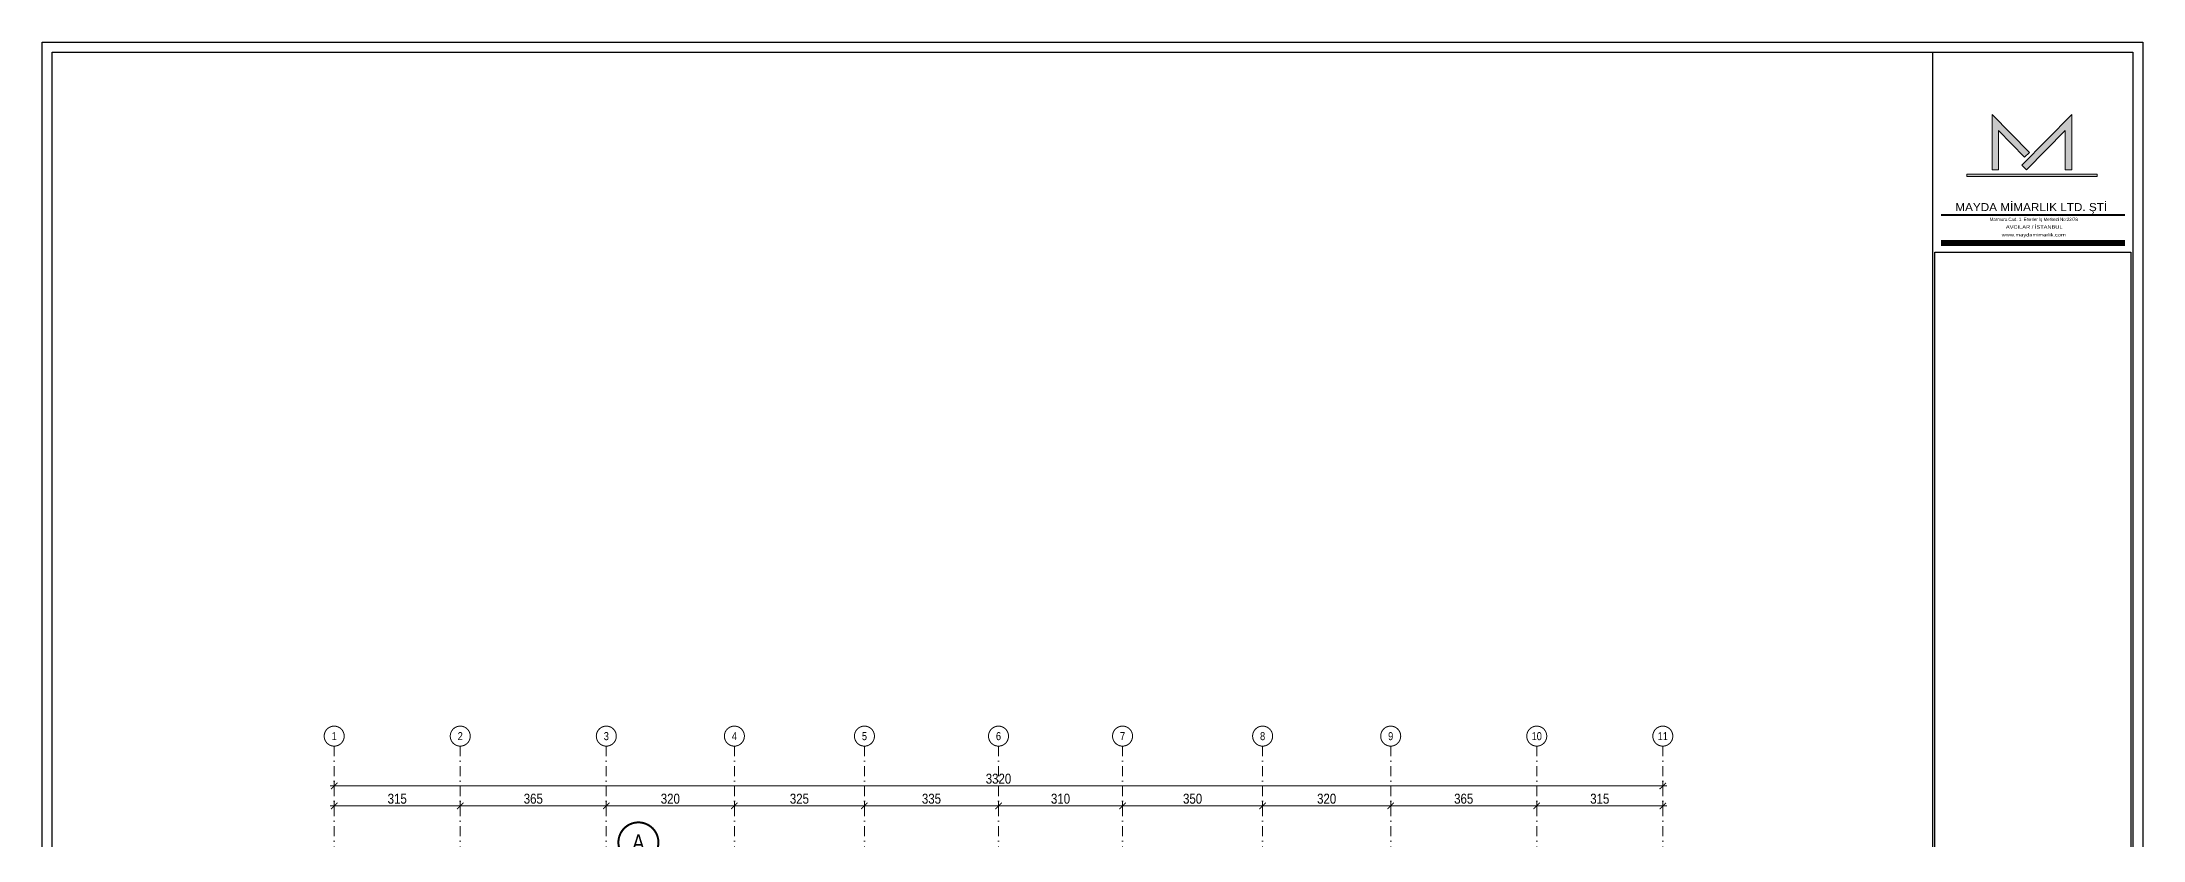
# Model space of a CAD drawing. Header units: centimetres. Extents: x 6300 to 11550, y 0 to 5300.
# Drawn here: x 6300 to 11550, y 3306 to 5300 of the extents above; entities that cross this region are included whole.
import ezdxf
from ezdxf.enums import TextEntityAlignment as Align
from ezdxf.xclip import XClip

# ---------------------------------------------------------------- set-up
doc = ezdxf.new("R2010")
doc.units = ezdxf.units.CM
doc.header["$LTSCALE"] = 100
doc.header["$XCLIPFRAME"] = 0
doc.linetypes.add('D BLOK_AKS_NK$0$DASHDOT2', pattern=[0.5, 0.25, -0.125, 0, -0.125])
doc.linetypes.add('D BLOK_KESİT ÇİZGİSİ$0$DASHDOT', pattern=[1, 0.5, -0.25, 0, -0.25])
for name, color, linetype, lineweight in [('D BLOK_AKS_NK$0$MYD - AKS', 8, 'D BLOK_AKS_NK$0$DASHDOT2', 15), ('D BLOK_AKS_NK$0$MYD - AKS-NO', 7, 'Continuous', 20), ('D BLOK_AKS_NK$0$MYD - DIM-DIS', 2, 'Continuous', 20), ('D BLOK_KESİT ÇİZGİSİ$0$MYD - TEXT-KESIT', 3, 'D BLOK_KESİT ÇİZGİSİ$0$DASHDOT', 18), ('MYD - LEJAND', 7, 'Continuous', 30), ('MYD - TEXT-LEJAND', 252, 'Continuous', 25)]:
    doc.layers.add(name, color=color, linetype=linetype, lineweight=lineweight)
for name, color, linetype, plot in [('D BLOK_AKS_NK$0$MYD - NO-PLOT', 60, 'Continuous', False), ('D BLOK_KESİT ÇİZGİSİ$0$MYD - NO-PLOT', 60, 'Continuous', False), ('D BLOK_MERDİVEN_NK$0$MYD - NO-PLOT', 60, 'Continuous', False), ('D BLOK_STA_NK$0$MYD - NO-PLOT', 60, 'Continuous', False), ('D BLOK_ZK$0$MYD - NO-PLOT', 60, 'Continuous', False)]:
    doc.layers.add(name, color=color, linetype=linetype, plot=plot)
doc.layers.add('MYD - H', color=8, linetype='Continuous', lineweight=0, transparency=0.3)
doc.styles.add('ARIEL TUR', font='arial.ttf', dxfattribs={"height": 20})
doc.styles.add('D BLOK_AKS_NK$0$MYD_2.50mm', font='ARIALN.TTF', dxfattribs={"height": 25})
doc.styles.add('D BLOK_AKS_NK$0$MYD_4.00mm', font='ARIALN.TTF', dxfattribs={"height": 40})
doc.styles.add('D BLOK_KESİT ÇİZGİSİ$0$MYD_4.00mm', font='ARIALN.TTF', dxfattribs={"height": 40})
doc.styles.get("Standard").update_dxf_attribs({"font": 'arial.ttf'})
doc.dimstyles.new('D BLOK_AKS_NK$0$MYD_DIM100', dxfattribs={"dimscale": 0, "dimtxt": 25, "dimasz": 16, "dimexe": 10, "dimexo": 0, "dimgap": 5, "dimtad": 1, "dimdec": 1, "dimrnd": 0.5, "dimzin": 12, "dimdsep": 46, "dimtxsty": 'D BLOK_AKS_NK$0$MYD_2.50mm', "dimblk": 'D BLOK_AKS_NK$0$_ARCHTICK', "dimcen": 0.09, "dimdle": 10, "dimclrd": 256, "dimclre": 256, "dimclrt": 256, "dimadec": 0, "dimazin": 0, "dimtfac": 1, "dimtdec": 1, "dimtix": 1, "dimtofl": 0, "dimtmove": 2, "dimatfit": 1, "dimldrblk": 'D BLOK_AKS_NK$0$_ARCHTICK', "dimfxl": 60, "dimfxlon": 1, "dimtolj": 1, "dimtzin": 0, "dimlwd": -1, "dimlwe": -1, "dimarcsym": 0})

# ---------------------------------------------------------------- blocks, each defined once
blk = doc.blocks.new('78OI78678')
at = {"layer": 'MYD - H'}
h = blk.add_hatch(color=256, dxfattribs=at)
h.dxf.hatch_style = 1
h.paths.add_polyline_path([(-249, 43), (-249, 389), (-16, 150), (-46, 122), (-208, 288), (-208, 43)])
at = {"layer": 'MYD - H', "true_color": 0xc7c8ca}
h = blk.add_hatch(color=9, dxfattribs=at)
h.dxf.hatch_style = 1
h.paths.add_polyline_path([(249, 43), (249, 389), (-63, 71), (-34, 43), (208, 288), (208, 43)])
h = blk.add_hatch(color=9, dxfattribs=at)
h.dxf.hatch_style = 1
h.paths.add_polyline_path([(-407, 16), (407, 16), (407, 0), (-407, 0)])
at = {"layer": 'MYD - H'}
for points in [[(-249, 43), (-249, 389), (-16, 150), (-46, 122), (-208, 288), (-208, 43)], [(249, 43), (249, 389), (-63, 71), (-34, 43), (208, 288), (208, 43)], [(-407, 16), (407, 16), (407, 0), (-407, 0)]]:
    blk.add_lwpolyline(points, close=True, dxfattribs=at)
blk = doc.blocks.new('LOGO_OZGUVEN_03')
at = {"xscale": 0.8, "yscale": 0.8, "zscale": 0.8}
blk.add_blockref('78OI78678', (295, 2), dxfattribs=at)
blk = doc.blocks.new('*U62')
blk.add_lwpolyline([(10440, 1240), (9460, 1240), (9460, 9550), (10440, 9550)], close=True)
at = {"layer": 'MYD - LEJAND'}
for points in [[(0, 0), (0, 10600), (10500, 10600), (10500, 0)], [(50, 50), (50, 10550), (10450, 10550), (10450, 50)], [(10450, 50), (9450, 50), (9450, 10550), (10450, 10550)]]:
    blk.add_lwpolyline(points, close=True, dxfattribs=at)
for points, const_width in [([(9490, 9735), (10410, 9735)], 10), ([(9490, 9595), (10410, 9595)], 30)]:
    blk.add_lwpolyline(points, dxfattribs=dict(at, const_width=const_width))
blk.add_blockref('LOGO_OZGUVEN_03', (9650, 9925))
at = {"layer": 'MYD - TEXT-LEJAND', "color": 2, "style": 'ARIEL TUR'}
for s, height, width, p, p2 in [('MAYDA MİMARLIK LTD. ŞTİ', 40, 1.050221, (9562, 9755), (10321, 9755)), ('www.maydamimarlik.com', 16.72, 1.208407, (9794, 9628), (10114, 9628))]:
    blk.add_text(s, height=height, dxfattribs=dict(at, width=width)).set_placement(p, p2, align=Align.FIT)
for s, width, p, p2 in [('Marmara Cad. 1. Erenler İş Merkezi No:22/78', 0.933509, (9734, 9705), (10174, 9705)), ('AVCILAR / İSTANBUL', 1.210203, (9815, 9667), (10098, 9667))]:
    blk.add_text(s, height=16.72, rotation=360, dxfattribs=dict(at, width=width)).set_placement(p, p2, align=Align.FIT)
at = {"layer": 'MYD - TEXT-LEJAND', "color": 7, "style": 'ARIEL TUR', "width": 0.8}
for tag, height, p in [('SEMA_ADI', 30, (9470, 2400)), ('PROJE_ADI', 20, (9670, 1157)), ('PROJE_NO', 20, (9670, 1075)), ('CIZEN-1', 20, (9670, 935)), ('ISVEREN', 20, (9670, 1025)), ('CIZEN-2', 20, (9670, 885)), ('KONTROL', 20, (9670, 835)), ('TARIH', 20, (9670, 785)), ('ÖLÇEK', 20, (9670, 735))]:
    blk.add_attdef(tag, text='', height=height, dxfattribs=at).set_placement(p, align=Align.MIDDLE_LEFT)
at = {"layer": 'MYD - TEXT-LEJAND', "color": 5, "ltscale": 0.1, "width": 0.8}
for tag, p in [('PAFTAADI1', (9950, 520)), ('PAFTAADI2', (9950, 470))]:
    blk.add_attdef(tag, text='', height=40.5, dxfattribs=at).set_placement(p, align=Align.MIDDLE_CENTER)
at = {"layer": 'MYD - TEXT-LEJAND', "color": 7, "style": 'ARIEL TUR', "width": 0.8}
blk.add_attdef('PAFTANO', text='', height=80, dxfattribs=at).set_placement((9950, 160), align=Align.MIDDLE_CENTER)
blk = doc.blocks.new('*U135')
at = {"layer": 'D BLOK_ZK$0$MYD - NO-PLOT'}
for points in [[(0, 0), (0, 8900), (10500, 8900), (10500, 0)], [(50, 50), (50, 8850), (10450, 8850), (10450, 50)], [(10450, 50), (9450, 50), (9450, 8850), (10450, 8850)]]:
    blk.add_lwpolyline(points, close=True, dxfattribs=at)
blk = doc.blocks.new('D BLOK_MERDİVEN_NK')
at = {"layer": 'D BLOK_MERDİVEN_NK$0$MYD - NO-PLOT'}
blk.add_lwpolyline([(4725, 25), (25, 25), (25, 4425), (4725, 4425)], close=True, dxfattribs=at)
blk = doc.blocks.new('D BLOK_STA_NK')
at = {"layer": 'D BLOK_STA_NK$0$MYD - NO-PLOT'}
blk.add_lwpolyline([(25, 4425), (4725, 4425), (4725, 25), (25, 25)], close=True, dxfattribs=at)
blk = doc.blocks.new('D BLOK_AKS_NK$0$_ARCHTICK')
at = {"color": 0, "linetype": 'ByBlock', "const_width": 0.15}
blk.add_lwpolyline([(-0.5, -0.5), (0.5, 0.5)], dxfattribs=at)
blk = doc.blocks.new('*D515')
at = {"layer": 'D BLOK_AKS_NK$0$MYD - DIM-DIS', "transparency": 16777216}
for p, q in [((720.1, 3440.9), (4060.1, 3440.9)), ((730.1, 3440.9), (730.1, 3450.9)), ((4050.1, 3440.9), (4050.1, 3450.9))]:
    blk.add_line(p, q, dxfattribs=at)
at = {"layer": 'Defpoints', "color": 0, "transparency": 16777216}
for p in [(730.1, 3440.9), (4050.1, 3440.9), (4050.1, 3440.9)]:
    blk.add_point(p, dxfattribs=at)
at = {"layer": 'D BLOK_AKS_NK$0$MYD - DIM-DIS', "transparency": 16777216, "xscale": 16, "yscale": 16, "zscale": 16, "rotation": 180}
blk.add_blockref('D BLOK_AKS_NK$0$_ARCHTICK', (730.1, 3440.9), dxfattribs=at)
at = {"layer": 'D BLOK_AKS_NK$0$MYD - DIM-DIS', "transparency": 16777216, "xscale": 16, "yscale": 16, "zscale": 16}
blk.add_blockref('D BLOK_AKS_NK$0$_ARCHTICK', (4050.1, 3440.9), dxfattribs=at)
at = {"layer": 'D BLOK_AKS_NK$0$MYD - DIM-DIS', "transparency": 16777216, "insert": (2390.1, 3458.7), "char_height": 25, "attachment_point": 5, "style": 'D BLOK_AKS_NK$0$MYD_2.50mm'}
blk.add_mtext('\\A1;3320', dxfattribs=at)
blk = doc.blocks.new('*D516')
at = {"layer": 'D BLOK_AKS_NK$0$MYD - DIM-DIS', "transparency": 16777216}
for p, q in [((720.1, 3390.9), (1055.1, 3390.9)), ((730.1, 3390.9), (730.1, 3400.9)), ((1045.1, 3390.9), (1045.1, 3400.9))]:
    blk.add_line(p, q, dxfattribs=at)
at = {"layer": 'Defpoints', "color": 0, "transparency": 16777216}
for p in [(730.1, 3390.9), (1045.1, 3390.9), (1045.1, 3390.9)]:
    blk.add_point(p, dxfattribs=at)
at = {"layer": 'D BLOK_AKS_NK$0$MYD - DIM-DIS', "transparency": 16777216, "xscale": 16, "yscale": 16, "zscale": 16, "rotation": 180}
blk.add_blockref('D BLOK_AKS_NK$0$_ARCHTICK', (730.1, 3390.9), dxfattribs=at)
at = {"layer": 'D BLOK_AKS_NK$0$MYD - DIM-DIS', "transparency": 16777216, "xscale": 16, "yscale": 16, "zscale": 16}
blk.add_blockref('D BLOK_AKS_NK$0$_ARCHTICK', (1045.1, 3390.9), dxfattribs=at)
at = {"layer": 'D BLOK_AKS_NK$0$MYD - DIM-DIS', "transparency": 16777216, "insert": (887.6, 3408.7), "char_height": 25, "attachment_point": 5, "style": 'D BLOK_AKS_NK$0$MYD_2.50mm'}
blk.add_mtext('\\A1;315', dxfattribs=at)
blk = doc.blocks.new('*D517')
at = {"layer": 'D BLOK_AKS_NK$0$MYD - DIM-DIS', "transparency": 16777216}
for p, q in [((1035.1, 3390.9), (1420.1, 3390.9)), ((1045.1, 3390.9), (1045.1, 3400.9)), ((1410.1, 3390.9), (1410.1, 3400.9))]:
    blk.add_line(p, q, dxfattribs=at)
at = {"layer": 'Defpoints', "color": 0, "transparency": 16777216}
for p in [(1045.1, 3390.9), (1410.1, 3390.9), (1410.1, 3390.9)]:
    blk.add_point(p, dxfattribs=at)
at = {"layer": 'D BLOK_AKS_NK$0$MYD - DIM-DIS', "transparency": 16777216, "xscale": 16, "yscale": 16, "zscale": 16, "rotation": 180}
blk.add_blockref('D BLOK_AKS_NK$0$_ARCHTICK', (1045.1, 3390.9), dxfattribs=at)
at = {"layer": 'D BLOK_AKS_NK$0$MYD - DIM-DIS', "transparency": 16777216, "xscale": 16, "yscale": 16, "zscale": 16}
blk.add_blockref('D BLOK_AKS_NK$0$_ARCHTICK', (1410.1, 3390.9), dxfattribs=at)
at = {"layer": 'D BLOK_AKS_NK$0$MYD - DIM-DIS', "transparency": 16777216, "insert": (1227.6, 3408.7), "char_height": 25, "attachment_point": 5, "style": 'D BLOK_AKS_NK$0$MYD_2.50mm'}
blk.add_mtext('\\A1;365', dxfattribs=at)
blk = doc.blocks.new('*D518')
at = {"layer": 'D BLOK_AKS_NK$0$MYD - DIM-DIS', "transparency": 16777216}
for p, q in [((1400.1, 3390.9), (1740.1, 3390.9)), ((1410.1, 3390.9), (1410.1, 3400.9)), ((1730.1, 3390.9), (1730.1, 3400.9))]:
    blk.add_line(p, q, dxfattribs=at)
at = {"layer": 'Defpoints', "color": 0, "transparency": 16777216}
for p in [(1410.1, 3390.9), (1730.1, 3390.9), (1730.1, 3390.9)]:
    blk.add_point(p, dxfattribs=at)
at = {"layer": 'D BLOK_AKS_NK$0$MYD - DIM-DIS', "transparency": 16777216, "xscale": 16, "yscale": 16, "zscale": 16, "rotation": 180}
blk.add_blockref('D BLOK_AKS_NK$0$_ARCHTICK', (1410.1, 3390.9), dxfattribs=at)
at = {"layer": 'D BLOK_AKS_NK$0$MYD - DIM-DIS', "transparency": 16777216, "xscale": 16, "yscale": 16, "zscale": 16}
blk.add_blockref('D BLOK_AKS_NK$0$_ARCHTICK', (1730.1, 3390.9), dxfattribs=at)
at = {"layer": 'D BLOK_AKS_NK$0$MYD - DIM-DIS', "transparency": 16777216, "insert": (1570.1, 3408.7), "char_height": 25, "attachment_point": 5, "style": 'D BLOK_AKS_NK$0$MYD_2.50mm'}
blk.add_mtext('\\A1;320', dxfattribs=at)
blk = doc.blocks.new('*D519')
at = {"layer": 'D BLOK_AKS_NK$0$MYD - DIM-DIS', "transparency": 16777216}
for p, q in [((1720.1, 3390.9), (2065.1, 3390.9)), ((1730.1, 3390.9), (1730.1, 3400.9)), ((2055.1, 3390.9), (2055.1, 3400.9))]:
    blk.add_line(p, q, dxfattribs=at)
at = {"layer": 'Defpoints', "color": 0, "transparency": 16777216}
for p in [(1730.1, 3390.9), (2055.1, 3390.9), (2055.1, 3390.9)]:
    blk.add_point(p, dxfattribs=at)
at = {"layer": 'D BLOK_AKS_NK$0$MYD - DIM-DIS', "transparency": 16777216, "xscale": 16, "yscale": 16, "zscale": 16, "rotation": 180}
blk.add_blockref('D BLOK_AKS_NK$0$_ARCHTICK', (1730.1, 3390.9), dxfattribs=at)
at = {"layer": 'D BLOK_AKS_NK$0$MYD - DIM-DIS', "transparency": 16777216, "xscale": 16, "yscale": 16, "zscale": 16}
blk.add_blockref('D BLOK_AKS_NK$0$_ARCHTICK', (2055.1, 3390.9), dxfattribs=at)
at = {"layer": 'D BLOK_AKS_NK$0$MYD - DIM-DIS', "transparency": 16777216, "insert": (1892.6, 3408.7), "char_height": 25, "attachment_point": 5, "style": 'D BLOK_AKS_NK$0$MYD_2.50mm'}
blk.add_mtext('\\A1;325', dxfattribs=at)
blk = doc.blocks.new('*D520')
at = {"layer": 'D BLOK_AKS_NK$0$MYD - DIM-DIS', "transparency": 16777216}
for p, q in [((2045.1, 3390.9), (2400.1, 3390.9)), ((2055.1, 3390.9), (2055.1, 3380.9)), ((2390.1, 3390.9), (2390.1, 3380.9))]:
    blk.add_line(p, q, dxfattribs=at)
at = {"layer": 'Defpoints', "color": 0, "transparency": 16777216}
for p in [(2055.1, 3390.9), (2390.1, 3390.9), (2390.1, 3390.9)]:
    blk.add_point(p, dxfattribs=at)
at = {"layer": 'D BLOK_AKS_NK$0$MYD - DIM-DIS', "transparency": 16777216, "xscale": 16, "yscale": 16, "zscale": 16, "rotation": 180}
blk.add_blockref('D BLOK_AKS_NK$0$_ARCHTICK', (2055.1, 3390.9), dxfattribs=at)
at = {"layer": 'D BLOK_AKS_NK$0$MYD - DIM-DIS', "transparency": 16777216, "xscale": 16, "yscale": 16, "zscale": 16}
blk.add_blockref('D BLOK_AKS_NK$0$_ARCHTICK', (2390.1, 3390.9), dxfattribs=at)
at = {"layer": 'D BLOK_AKS_NK$0$MYD - DIM-DIS', "transparency": 16777216, "insert": (2222.6, 3408.7), "char_height": 25, "attachment_point": 5, "style": 'D BLOK_AKS_NK$0$MYD_2.50mm'}
blk.add_mtext('\\A1;335', dxfattribs=at)
blk = doc.blocks.new('*D521')
at = {"layer": 'D BLOK_AKS_NK$0$MYD - DIM-DIS', "transparency": 16777216}
for p, q in [((2380.1, 3390.9), (2710.1, 3390.9)), ((2390.1, 3390.9), (2390.1, 3400.9)), ((2700.1, 3390.9), (2700.1, 3400.9))]:
    blk.add_line(p, q, dxfattribs=at)
at = {"layer": 'Defpoints', "color": 0, "transparency": 16777216}
for p in [(2390.1, 3390.9), (2700.1, 3390.9), (2700.1, 3390.9)]:
    blk.add_point(p, dxfattribs=at)
at = {"layer": 'D BLOK_AKS_NK$0$MYD - DIM-DIS', "transparency": 16777216, "xscale": 16, "yscale": 16, "zscale": 16, "rotation": 180}
blk.add_blockref('D BLOK_AKS_NK$0$_ARCHTICK', (2390.1, 3390.9), dxfattribs=at)
at = {"layer": 'D BLOK_AKS_NK$0$MYD - DIM-DIS', "transparency": 16777216, "xscale": 16, "yscale": 16, "zscale": 16}
blk.add_blockref('D BLOK_AKS_NK$0$_ARCHTICK', (2700.1, 3390.9), dxfattribs=at)
at = {"layer": 'D BLOK_AKS_NK$0$MYD - DIM-DIS', "transparency": 16777216, "insert": (2545.1, 3408.7), "char_height": 25, "attachment_point": 5, "style": 'D BLOK_AKS_NK$0$MYD_2.50mm'}
blk.add_mtext('\\A1;310', dxfattribs=at)
blk = doc.blocks.new('*D522')
at = {"layer": 'D BLOK_AKS_NK$0$MYD - DIM-DIS', "transparency": 16777216}
for p, q in [((2690.1, 3390.9), (3060.1, 3390.9)), ((2700.1, 3390.9), (2700.1, 3400.9)), ((3050.1, 3390.9), (3050.1, 3400.9))]:
    blk.add_line(p, q, dxfattribs=at)
at = {"layer": 'Defpoints', "color": 0, "transparency": 16777216}
for p in [(2700.1, 3390.9), (3050.1, 3390.9), (3050.1, 3390.9)]:
    blk.add_point(p, dxfattribs=at)
at = {"layer": 'D BLOK_AKS_NK$0$MYD - DIM-DIS', "transparency": 16777216, "xscale": 16, "yscale": 16, "zscale": 16, "rotation": 180}
blk.add_blockref('D BLOK_AKS_NK$0$_ARCHTICK', (2700.1, 3390.9), dxfattribs=at)
at = {"layer": 'D BLOK_AKS_NK$0$MYD - DIM-DIS', "transparency": 16777216, "xscale": 16, "yscale": 16, "zscale": 16}
blk.add_blockref('D BLOK_AKS_NK$0$_ARCHTICK', (3050.1, 3390.9), dxfattribs=at)
at = {"layer": 'D BLOK_AKS_NK$0$MYD - DIM-DIS', "transparency": 16777216, "insert": (2875.1, 3408.7), "char_height": 25, "attachment_point": 5, "style": 'D BLOK_AKS_NK$0$MYD_2.50mm'}
blk.add_mtext('\\A1;350', dxfattribs=at)
blk = doc.blocks.new('*D523')
at = {"layer": 'D BLOK_AKS_NK$0$MYD - DIM-DIS', "transparency": 16777216}
for p, q in [((3040.1, 3390.9), (3380.1, 3390.9)), ((3050.1, 3390.9), (3050.1, 3400.9)), ((3370.1, 3390.9), (3370.1, 3400.9))]:
    blk.add_line(p, q, dxfattribs=at)
at = {"layer": 'Defpoints', "color": 0, "transparency": 16777216}
for p in [(3050.1, 3390.9), (3370.1, 3390.9), (3370.1, 3390.9)]:
    blk.add_point(p, dxfattribs=at)
at = {"layer": 'D BLOK_AKS_NK$0$MYD - DIM-DIS', "transparency": 16777216, "xscale": 16, "yscale": 16, "zscale": 16, "rotation": 180}
blk.add_blockref('D BLOK_AKS_NK$0$_ARCHTICK', (3050.1, 3390.9), dxfattribs=at)
at = {"layer": 'D BLOK_AKS_NK$0$MYD - DIM-DIS', "transparency": 16777216, "xscale": 16, "yscale": 16, "zscale": 16}
blk.add_blockref('D BLOK_AKS_NK$0$_ARCHTICK', (3370.1, 3390.9), dxfattribs=at)
at = {"layer": 'D BLOK_AKS_NK$0$MYD - DIM-DIS', "transparency": 16777216, "insert": (3210.1, 3408.7), "char_height": 25, "attachment_point": 5, "style": 'D BLOK_AKS_NK$0$MYD_2.50mm'}
blk.add_mtext('\\A1;320', dxfattribs=at)
blk = doc.blocks.new('*D547')
at = {"layer": 'D BLOK_AKS_NK$0$MYD - DIM-DIS', "transparency": 16777216}
for p, q in [((3360.1, 3390.9), (3745.1, 3390.9)), ((3370.1, 3390.9), (3370.1, 3400.9)), ((3735.1, 3390.9), (3735.1, 3400.9))]:
    blk.add_line(p, q, dxfattribs=at)
at = {"layer": 'Defpoints', "color": 0, "transparency": 16777216}
for p in [(3370.1, 3390.9), (3735.1, 3390.9), (3735.1, 3390.9)]:
    blk.add_point(p, dxfattribs=at)
at = {"layer": 'D BLOK_AKS_NK$0$MYD - DIM-DIS', "transparency": 16777216, "xscale": 16, "yscale": 16, "zscale": 16, "rotation": 180}
blk.add_blockref('D BLOK_AKS_NK$0$_ARCHTICK', (3370.1, 3390.9), dxfattribs=at)
at = {"layer": 'D BLOK_AKS_NK$0$MYD - DIM-DIS', "transparency": 16777216, "xscale": 16, "yscale": 16, "zscale": 16}
blk.add_blockref('D BLOK_AKS_NK$0$_ARCHTICK', (3735.1, 3390.9), dxfattribs=at)
at = {"layer": 'D BLOK_AKS_NK$0$MYD - DIM-DIS', "transparency": 16777216, "insert": (3552.6, 3408.7), "char_height": 25, "attachment_point": 5, "style": 'D BLOK_AKS_NK$0$MYD_2.50mm'}
blk.add_mtext('\\A1;365', dxfattribs=at)
blk = doc.blocks.new('*D548')
at = {"layer": 'D BLOK_AKS_NK$0$MYD - DIM-DIS', "transparency": 16777216}
for p, q in [((3725.1, 3390.9), (4060.1, 3390.9)), ((3735.1, 3390.9), (3735.1, 3400.9)), ((4050.1, 3390.9), (4050.1, 3400.9))]:
    blk.add_line(p, q, dxfattribs=at)
at = {"layer": 'Defpoints', "color": 0, "transparency": 16777216}
for p in [(3735.1, 3390.9), (4050.1, 3390.9), (4050.1, 3390.9)]:
    blk.add_point(p, dxfattribs=at)
at = {"layer": 'D BLOK_AKS_NK$0$MYD - DIM-DIS', "transparency": 16777216, "xscale": 16, "yscale": 16, "zscale": 16, "rotation": 180}
blk.add_blockref('D BLOK_AKS_NK$0$_ARCHTICK', (3735.1, 3390.9), dxfattribs=at)
at = {"layer": 'D BLOK_AKS_NK$0$MYD - DIM-DIS', "transparency": 16777216, "xscale": 16, "yscale": 16, "zscale": 16}
blk.add_blockref('D BLOK_AKS_NK$0$_ARCHTICK', (4050.1, 3390.9), dxfattribs=at)
at = {"layer": 'D BLOK_AKS_NK$0$MYD - DIM-DIS', "transparency": 16777216, "insert": (3892.6, 3408.7), "char_height": 25, "attachment_point": 5, "style": 'D BLOK_AKS_NK$0$MYD_2.50mm'}
blk.add_mtext('\\A1;315', dxfattribs=at)
blk = doc.blocks.new('D BLOK_AKS_NK$0$TAG_AKS')
at = {"layer": 'D BLOK_AKS_NK$0$MYD - AKS-NO', "const_width": 5}
blk.add_lwpolyline([(0, 100, -1), (0, 0, -1)], format="xyb", close=True, dxfattribs=at)
at = {"layer": 'D BLOK_AKS_NK$0$MYD - AKS-NO', "color": 3, "style": 'D BLOK_AKS_NK$0$MYD_4.00mm'}
blk.add_attdef('AKS', text='', height=40, dxfattribs=at).set_placement((0, 50), align=Align.MIDDLE_CENTER)
blk = doc.blocks.new('*U560')
at = {"layer": 'D BLOK_KESİT ÇİZGİSİ$0$MYD - TEXT-KESIT', "ltscale": 0.4, "const_width": 5}
for points in [[(50, -50, -1), (-50, -50, -1)], [(50, -2283, -1), (-50, -2283, -1)]]:
    blk.add_lwpolyline(points, format="xyb", close=True, dxfattribs=at)
blk.add_lwpolyline([(0, -2233), (0, -2143), (70, -2073.1), (0, -2003), (0, -330), (70, -260), (0, -190), (0, -100)], dxfattribs=at)
for points in [[(0, -304), (41.7, -259.9), (0, -218.3)], [(0, -2029), (41.7, -2073.1), (0, -2114.7)]]:
    blk.add_lwpolyline(points, close=True, dxfattribs=at)
at = {"layer": 'D BLOK_KESİT ÇİZGİSİ$0$MYD - TEXT-KESIT', "color": 3, "style": 'D BLOK_KESİT ÇİZGİSİ$0$MYD_4.00mm'}
for tag, p in [('KESIT_ADI', (0, -50)), ('KESIT_ADI2', (0, -2283))]:
    blk.add_attdef(tag, text='', height=40, dxfattribs=at).set_placement(p, align=Align.MIDDLE_CENTER)
blk = doc.blocks.new('*U563')
at = {"layer": 'D BLOK_KESİT ÇİZGİSİ$0$MYD - NO-PLOT'}
for points in [[(0, 0), (0, 8900), (10500, 8900), (10500, 0)], [(50, 50), (50, 8850), (10450, 8850), (10450, 50)], [(10450, 50), (9450, 50), (9450, 8850), (10450, 8850)]]:
    blk.add_lwpolyline(points, close=True, dxfattribs=at)
blk = doc.blocks.new('D BLOK_KESİT ÇİZGİSİ')
blk.add_blockref('*U560', (1490.3, 3349.6)).add_auto_attribs({'KESIT_ADI': 'A', 'KESIT_ADI2': 'A'})
at = {"layer": 'D BLOK_KESİT ÇİZGİSİ$0$MYD - NO-PLOT', "xscale": 0.5, "yscale": 0.5, "zscale": 0.5}
blk.add_blockref('*U563', (0, 0), dxfattribs=at)
blk = doc.blocks.new('D BLOK_AKS_NK')
at = {"layer": 'D BLOK_AKS_NK$0$MYD - AKS'}
for points in [[(730.11, 3540.24), (730.11, 942.88)], [(1045.11, 3540.24), (1045.11, 942.88)], [(1410.11, 3540.24), (1410.11, 942.88)], [(1730.11, 3540.24), (1730.11, 942.88)], [(2055.11, 3540.24), (2055.11, 942.88)], [(2390.11, 3540.24), (2390.11, 942.88)], [(2700.11, 3540.24), (2700.11, 942.88)], [(3050.11, 3540.24), (3050.11, 942.88)], [(3370.11, 3540.24), (3370.11, 942.88)], [(3735.11, 3540.24), (3735.11, 942.88)], [(4050.11, 3540.24), (4050.11, 942.88)]]:
    blk.add_lwpolyline(points, dxfattribs=at)
at = {"layer": 'D BLOK_AKS_NK$0$MYD - NO-PLOT'}
blk.add_lwpolyline([(25, 4425), (4725, 4425), (4725, 25), (25, 25)], close=True, dxfattribs=at)
ref = blk.add_blockref('D BLOK_AKS_NK$0$TAG_AKS', (730.11, 3540.24), dxfattribs=dict(xscale=0.5, yscale=0.5, zscale=0.5))
ref.add_attrib('AKS', '1', dxfattribs={"layer": 'D BLOK_AKS_NK$0$MYD - AKS-NO', "color": 3, "linetype": 'ByBlock', "height": 20, "style": 'D BLOK_AKS_NK$0$MYD_4.00mm'}).set_placement((730.11, 3565.24), align=Align.MIDDLE_CENTER)
ref = blk.add_blockref('D BLOK_AKS_NK$0$TAG_AKS', (1045.11, 3540.24), dxfattribs=dict(xscale=0.5, yscale=0.5, zscale=0.5))
ref.add_attrib('AKS', '2', dxfattribs={"layer": 'D BLOK_AKS_NK$0$MYD - AKS-NO', "color": 3, "linetype": 'ByBlock', "height": 20, "style": 'D BLOK_AKS_NK$0$MYD_4.00mm'}).set_placement((1045.11, 3565.24), align=Align.MIDDLE_CENTER)
ref = blk.add_blockref('D BLOK_AKS_NK$0$TAG_AKS', (1410.11, 3540.24), dxfattribs=dict(xscale=0.5, yscale=0.5, zscale=0.5))
ref.add_attrib('AKS', '3', dxfattribs={"layer": 'D BLOK_AKS_NK$0$MYD - AKS-NO', "color": 3, "linetype": 'ByBlock', "height": 20, "style": 'D BLOK_AKS_NK$0$MYD_4.00mm'}).set_placement((1410.11, 3565.24), align=Align.MIDDLE_CENTER)
ref = blk.add_blockref('D BLOK_AKS_NK$0$TAG_AKS', (1730.11, 3540.24), dxfattribs=dict(xscale=0.5, yscale=0.5, zscale=0.5))
ref.add_attrib('AKS', '4', dxfattribs={"layer": 'D BLOK_AKS_NK$0$MYD - AKS-NO', "color": 3, "linetype": 'ByBlock', "height": 20, "style": 'D BLOK_AKS_NK$0$MYD_4.00mm'}).set_placement((1730.11, 3565.24), align=Align.MIDDLE_CENTER)
ref = blk.add_blockref('D BLOK_AKS_NK$0$TAG_AKS', (2055.11, 3540.24), dxfattribs=dict(xscale=0.5, yscale=0.5, zscale=0.5))
ref.add_attrib('AKS', '5', dxfattribs={"layer": 'D BLOK_AKS_NK$0$MYD - AKS-NO', "color": 3, "linetype": 'ByBlock', "height": 20, "style": 'D BLOK_AKS_NK$0$MYD_4.00mm'}).set_placement((2055.11, 3565.24), align=Align.MIDDLE_CENTER)
ref = blk.add_blockref('D BLOK_AKS_NK$0$TAG_AKS', (2390.11, 3540.24), dxfattribs=dict(xscale=0.5, yscale=0.5, zscale=0.5))
ref.add_attrib('AKS', '6', dxfattribs={"layer": 'D BLOK_AKS_NK$0$MYD - AKS-NO', "color": 3, "linetype": 'ByBlock', "height": 20, "style": 'D BLOK_AKS_NK$0$MYD_4.00mm'}).set_placement((2390.11, 3565.24), align=Align.MIDDLE_CENTER)
ref = blk.add_blockref('D BLOK_AKS_NK$0$TAG_AKS', (2700.11, 3540.24), dxfattribs=dict(xscale=0.5, yscale=0.5, zscale=0.5))
ref.add_attrib('AKS', '7', dxfattribs={"layer": 'D BLOK_AKS_NK$0$MYD - AKS-NO', "color": 3, "linetype": 'ByBlock', "height": 20, "style": 'D BLOK_AKS_NK$0$MYD_4.00mm'}).set_placement((2700.11, 3565.24), align=Align.MIDDLE_CENTER)
ref = blk.add_blockref('D BLOK_AKS_NK$0$TAG_AKS', (3050.11, 3540.24), dxfattribs=dict(xscale=0.5, yscale=0.5, zscale=0.5))
ref.add_attrib('AKS', '8', dxfattribs={"layer": 'D BLOK_AKS_NK$0$MYD - AKS-NO', "color": 3, "linetype": 'ByBlock', "height": 20, "style": 'D BLOK_AKS_NK$0$MYD_4.00mm'}).set_placement((3050.11, 3565.24), align=Align.MIDDLE_CENTER)
ref = blk.add_blockref('D BLOK_AKS_NK$0$TAG_AKS', (3370.11, 3540.24), dxfattribs=dict(xscale=0.5, yscale=0.5, zscale=0.5))
ref.add_attrib('AKS', '9', dxfattribs={"layer": 'D BLOK_AKS_NK$0$MYD - AKS-NO', "color": 3, "linetype": 'ByBlock', "height": 20, "style": 'D BLOK_AKS_NK$0$MYD_4.00mm'}).set_placement((3370.11, 3565.24), align=Align.MIDDLE_CENTER)
ref = blk.add_blockref('D BLOK_AKS_NK$0$TAG_AKS', (3735.11, 3540.24), dxfattribs=dict(xscale=0.5, yscale=0.5, zscale=0.5))
ref.add_attrib('AKS', '10', dxfattribs={"layer": 'D BLOK_AKS_NK$0$MYD - AKS-NO', "color": 3, "linetype": 'ByBlock', "height": 20, "style": 'D BLOK_AKS_NK$0$MYD_4.00mm'}).set_placement((3735.11, 3565.24), align=Align.MIDDLE_CENTER)
ref = blk.add_blockref('D BLOK_AKS_NK$0$TAG_AKS', (4050.11, 3540.24), dxfattribs=dict(xscale=0.5, yscale=0.5, zscale=0.5))
ref.add_attrib('AKS', '11', dxfattribs={"layer": 'D BLOK_AKS_NK$0$MYD - AKS-NO', "color": 3, "linetype": 'ByBlock', "height": 20, "style": 'D BLOK_AKS_NK$0$MYD_4.00mm'}).set_placement((4050.11, 3565.24), align=Align.MIDDLE_CENTER)
at = {"layer": 'D BLOK_AKS_NK$0$MYD - DIM-DIS'}
for base, p1, p2, picture, middle in [((4050.11, 3440.92), (730.11, 3440.92), (4050.11, 3440.92), '*D515', (2390.11, 3458.69)), ((1045.11, 3390.92), (730.11, 3390.92), (1045.11, 3390.92), '*D516', (887.61, 3408.69)), ((1410.11, 3390.92), (1045.11, 3390.92), (1410.11, 3390.92), '*D517', (1227.61, 3408.69)), ((1730.11, 3390.92), (1410.11, 3390.92), (1730.11, 3390.92), '*D518', (1570.11, 3408.69)), ((2055.11, 3390.92), (1730.11, 3390.92), (2055.11, 3390.92), '*D519', (1892.61, 3408.69)), ((2390.11, 3390.92), (2055.11, 3390.92), (2390.11, 3390.92), '*D520', (2222.61, 3408.69)), ((2700.11, 3390.92), (2390.11, 3390.92), (2700.11, 3390.92), '*D521', (2545.11, 3408.69)), ((3050.11, 3390.92), (2700.11, 3390.92), (3050.11, 3390.92), '*D522', (2875.11, 3408.69)), ((3370.11, 3390.92), (3050.11, 3390.92), (3370.11, 3390.92), '*D523', (3210.11, 3408.69)), ((3735.11, 3390.92), (3370.11, 3390.92), (3735.11, 3390.92), '*D547', (3552.61, 3408.69)), ((4050.11, 3390.92), (3735.11, 3390.92), (4050.11, 3390.92), '*D548', (3892.61, 3408.69))]:
    dim = blk.add_linear_dim(base=base, p1=p1, p2=p2, dimstyle='D BLOK_AKS_NK$0$MYD_DIM100', override={"dimscale": 1}, dxfattribs=at)
    dim.commit()
    dim.dimension.update_dxf_attribs({"geometry": picture, "text_midpoint": middle})
blk = doc.blocks.new('D BLOK_ZK')
for name in ['D BLOK_KESİT ÇİZGİSİ', 'D BLOK_AKS_NK']:
    blk.add_blockref(name, (0, 0))
at = {"layer": 'D BLOK_ZK$0$MYD - NO-PLOT', "xscale": 0.5, "yscale": 0.5, "zscale": 0.5}
blk.add_blockref('*U135', (0, 0), dxfattribs=at)
blk.add_blockref('D BLOK_MERDİVEN_NK', (0, 0))
blk.add_blockref('D BLOK_STA_NK', (0, 0))

msp = doc.modelspace()

# ---------------------------------------------------------------- block references
ref = msp.add_blockref('D BLOK_ZK', (6300, 0))
XClip(ref).set_block_clipping_path([(24.9999999999, 25.0000000598), (4724.9999999999, 4424.0000000001)])

# ---------------------------------------------------------------- next in the draw order: block references
at = {"layer": 'MYD - LEJAND', "xscale": 0.4999999999999999, "yscale": 0.4999999999999999, "zscale": 0.4999999999999999}
msp.add_blockref('*U62', (6300, 0), dxfattribs=at)

doc.saveas('drawing.dxf')
